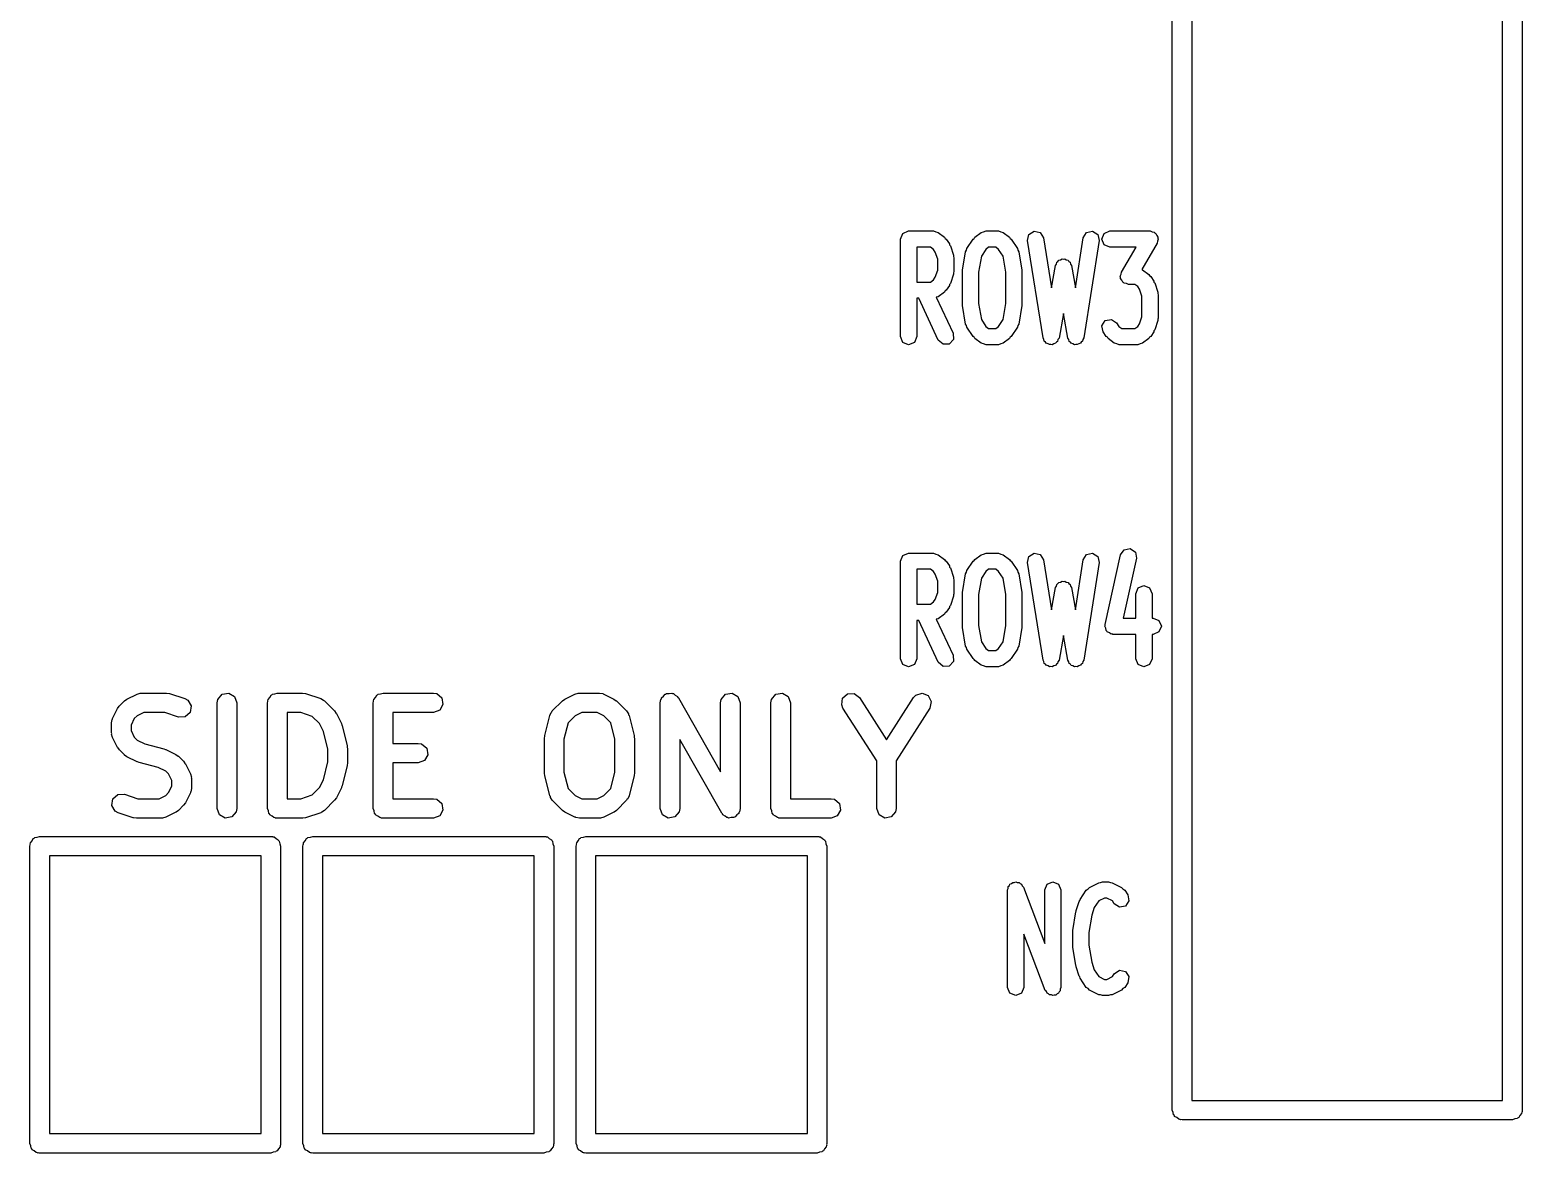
# Model space of a CAD drawing. Extents: x 66 to 223, y -169 to -36.
# Drawn here: x 97.2 to 108.67, y -76.52 to -67.89 of the extents above; entities that cross this region are included whole.
import ezdxf

# ---------------------------------------------------------------- set-up
doc = ezdxf.new("R2010")
doc.units = 0
doc.layers.add('BLACK', color=7, linetype='CONTINUOUS')

msp = doc.modelspace()

# ---------------------------------------------------------------- linework, layer by layer
at = {"layer": 'BLACK', "linetype": 'CONTINUOUS'}
for p, q in [((105.981, -76.1917), (105.981, -45.7117)), ((108.671, -45.7117), (108.671, -76.1917)), ((106.131, -45.7867), (106.131, -76.1167)), ((108.521, -76.1167), (108.521, -45.7867)), ((103.891, -69.4945), (103.909, -69.4503)), ((103.891, -70.2445), (103.891, -69.4945)), ((103.909, -69.4503), (103.953, -69.432)), ((103.953, -69.432), (104.144, -69.432)), ((104.144, -69.432), (104.162, -69.4396)), ((104.162, -69.4396), (104.181, -69.4445)), ((104.181, -69.4445), (104.229, -69.4802)), ((104.229, -69.4802), (104.234, -69.4895)), ((104.234, -69.4895), (104.243, -69.4955)), ((104.243, -69.4955), (104.267, -69.5312)), ((104.267, -69.5312), (104.269, -69.5397)), ((104.401, -69.567), (104.449, -69.4955)), ((104.449, -69.4955), (104.458, -69.4895)), ((104.458, -69.4895), (104.463, -69.4802)), ((104.463, -69.4802), (104.511, -69.4445)), ((104.511, -69.4445), (104.53, -69.4396)), ((104.53, -69.4396), (104.549, -69.432)), ((104.549, -69.432), (104.644, -69.432)), ((104.644, -69.432), (104.662, -69.4396)), ((104.662, -69.4396), (104.681, -69.4445)), ((104.681, -69.4445), (104.729, -69.4802)), ((104.729, -69.4802), (104.734, -69.4895)), ((104.734, -69.4895), (104.743, -69.4955)), ((104.743, -69.4955), (104.791, -69.567)), ((104.868, -69.5043), (104.879, -69.4578)), ((104.987, -70.2543), (104.868, -69.5043)), ((104.879, -69.4578), (104.92, -69.4328)), ((104.92, -69.4328), (104.966, -69.4439)), ((104.966, -69.4439), (104.991, -69.4847)), ((104.991, -69.4847), (105.052, -69.8678)), ((105.236, -69.8678), (105.296, -69.4847)), ((105.296, -69.4847), (105.321, -69.4439)), ((105.42, -69.5043), (105.301, -70.2543)), ((105.321, -69.4439), (105.368, -69.4328)), ((105.368, -69.4328), (105.409, -69.4578)), ((105.409, -69.4578), (105.42, -69.5043)), ((105.438, -69.4945), (105.457, -69.4503)), ((105.457, -69.5387), (105.438, -69.4945)), ((105.457, -69.4503), (105.501, -69.432)), ((105.501, -69.432), (105.81, -69.432)), ((105.864, -69.526), (105.746, -69.7285)), ((105.81, -69.432), (105.826, -69.4383)), ((105.826, -69.4383), (105.842, -69.4405)), ((105.842, -69.4405), (105.847, -69.4471)), ((105.847, -69.4471), (105.855, -69.4503)), ((105.855, -69.4503), (105.861, -69.4655)), ((105.861, -69.4655), (105.871, -69.4786)), ((105.867, -69.5097), (105.864, -69.526)), ((105.873, -69.4945), (105.867, -69.5097)), ((105.871, -69.4786), (105.87, -69.4868)), ((105.87, -69.4868), (105.873, -69.4945)), ((104.016, -69.557), (104.016, -69.8248)), ((104.123, -69.557), (104.016, -69.557)), ((104.145, -69.5738), (104.123, -69.557)), ((104.159, -69.5936), (104.145, -69.5738)), ((104.177, -69.6475), (104.159, -69.5936)), ((104.177, -69.7343), (104.177, -69.6475)), ((104.269, -69.5397), (104.275, -69.5461)), ((104.275, -69.5461), (104.298, -69.6176)), ((104.298, -69.6176), (104.298, -69.6278)), ((104.298, -69.6278), (104.302, -69.6373)), ((104.302, -69.6373), (104.302, -69.7445)), ((104.368, -69.7342), (104.392, -69.5914)), ((104.392, -69.5914), (104.399, -69.58)), ((104.399, -69.58), (104.401, -69.567)), ((104.513, -69.6251), (104.492, -69.7497)), ((104.547, -69.5738), (104.513, -69.6251)), ((104.569, -69.557), (104.547, -69.5738)), ((104.623, -69.557), (104.569, -69.557)), ((104.645, -69.5738), (104.623, -69.557)), ((104.68, -69.6251), (104.645, -69.5738)), ((104.7, -69.7497), (104.68, -69.6251)), ((104.791, -69.567), (104.794, -69.58)), ((104.794, -69.58), (104.801, -69.5914)), ((104.801, -69.5914), (104.825, -69.7342)), ((105.121, -69.6546), (105.133, -69.6472)), ((105.133, -69.6472), (105.144, -69.6496)), ((105.144, -69.6496), (105.155, -69.6472)), ((105.155, -69.6472), (105.166, -69.6546)), ((105.501, -69.557), (105.457, -69.5387)), ((105.702, -69.557), (105.501, -69.557)), ((105.59, -69.7487), (105.702, -69.557)), ((104.159, -69.7882), (104.177, -69.7343)), ((104.302, -69.7445), (104.298, -69.754)), ((104.298, -69.754), (104.298, -69.7643)), ((104.367, -69.7445), (104.369, -69.7395)), ((104.367, -69.9945), (104.367, -69.7445)), ((104.369, -69.7395), (104.368, -69.7342)), ((104.492, -69.7497), (104.492, -69.9893)), ((104.7, -69.9893), (104.7, -69.7497)), ((104.825, -69.7342), (104.823, -69.7395)), ((104.823, -69.7395), (104.825, -69.7445)), ((104.825, -69.7445), (104.825, -69.9945)), ((105.052, -69.8678), (105.082, -69.6978)), ((105.082, -69.6978), (105.09, -69.6863)), ((105.09, -69.6863), (105.093, -69.673)), ((105.093, -69.673), (105.102, -69.667)), ((105.102, -69.667), (105.108, -69.6575)), ((105.108, -69.6575), (105.121, -69.6546)), ((105.166, -69.6546), (105.18, -69.6575)), ((105.18, -69.6575), (105.186, -69.667)), ((105.186, -69.667), (105.195, -69.673)), ((105.195, -69.673), (105.198, -69.6863)), ((105.198, -69.6863), (105.205, -69.6978)), ((105.205, -69.6978), (105.236, -69.8678)), ((105.588, -69.765), (105.59, -69.7487)), ((105.746, -69.7285), (105.753, -69.7302)), ((105.753, -69.7302), (105.8, -69.7659)), ((104.016, -69.8248), (104.123, -69.8248)), ((104.123, -69.8248), (104.145, -69.8081)), ((104.145, -69.8081), (104.159, -69.7882)), ((104.267, -69.8506), (104.243, -69.8863)), ((104.269, -69.8422), (104.267, -69.8506)), ((104.275, -69.8357), (104.269, -69.8422)), ((104.298, -69.7643), (104.275, -69.8357)), ((105.581, -69.7802), (105.588, -69.765)), ((105.584, -69.7879), (105.581, -69.7802)), ((105.583, -69.7961), (105.584, -69.7879)), ((105.593, -69.8092), (105.583, -69.7961)), ((105.6, -69.8244), (105.593, -69.8092)), ((105.607, -69.8276), (105.6, -69.8244)), ((105.612, -69.8342), (105.607, -69.8276)), ((105.629, -69.8364), (105.612, -69.8342)), ((105.644, -69.8427), (105.629, -69.8364)), ((105.694, -69.8427), (105.644, -69.8427)), ((105.717, -69.8595), (105.694, -69.8427)), ((105.73, -69.8793), (105.717, -69.8595)), ((105.8, -69.7659), (105.806, -69.7752)), ((105.806, -69.7752), (105.815, -69.7812)), ((105.815, -69.7812), (105.839, -69.817)), ((105.839, -69.817), (105.84, -69.8254)), ((105.84, -69.8254), (105.846, -69.8319)), ((105.846, -69.8319), (105.87, -69.9033)), ((104.033, -69.9498), (104.016, -69.9498)), ((104.016, -69.9498), (104.016, -70.2445)), ((104.182, -70.2709), (104.033, -69.9498)), ((104.181, -69.9373), (104.166, -69.9411)), ((104.166, -69.9411), (104.296, -70.2181)), ((104.229, -69.9016), (104.181, -69.9373)), ((104.234, -69.8923), (104.229, -69.9016)), ((104.243, -69.8863), (104.234, -69.8923)), ((104.492, -69.9893), (104.513, -70.1138)), ((104.68, -70.1138), (104.7, -69.9893)), ((105.748, -69.9332), (105.73, -69.8793)), ((105.748, -70.0915), (105.748, -69.9332)), ((105.87, -69.9033), (105.869, -69.9136)), ((105.869, -69.9136), (105.873, -69.9231)), ((105.873, -69.9231), (105.873, -70.1016)), ((104.369, -69.9995), (104.367, -69.9945)), ((104.368, -70.0048), (104.369, -69.9995)), ((104.392, -70.1476), (104.368, -70.0048)), ((104.825, -70.0048), (104.801, -70.1476)), ((104.825, -69.9945), (104.823, -69.9995)), ((104.823, -69.9995), (104.825, -70.0048)), ((105.144, -70.0658), (105.11, -70.2554)), ((105.178, -70.2554), (105.144, -70.0658)), ((105.73, -70.1454), (105.748, -70.0915)), ((105.873, -70.1016), (105.869, -70.1111)), ((104.296, -70.2181), (104.298, -70.2658)), ((104.399, -70.1589), (104.392, -70.1476)), ((104.401, -70.172), (104.399, -70.1589)), ((104.449, -70.2434), (104.401, -70.172)), ((104.513, -70.1138), (104.547, -70.1652)), ((104.547, -70.1652), (104.569, -70.182)), ((104.569, -70.182), (104.623, -70.182)), ((104.623, -70.182), (104.645, -70.1652)), ((104.645, -70.1652), (104.68, -70.1138)), ((104.791, -70.172), (104.743, -70.2434)), ((104.794, -70.1589), (104.791, -70.172)), ((104.801, -70.1476), (104.794, -70.1589)), ((105.44, -70.1608), (105.466, -70.1211)), ((105.449, -70.2077), (105.44, -70.1608)), ((105.473, -70.2434), (105.449, -70.2077)), ((105.466, -70.1211), (105.513, -70.1118)), ((105.513, -70.1118), (105.553, -70.1384)), ((105.553, -70.1384), (105.571, -70.1652)), ((105.571, -70.1652), (105.593, -70.182)), ((105.593, -70.182), (105.694, -70.182)), ((105.694, -70.182), (105.717, -70.1652)), ((105.717, -70.1652), (105.73, -70.1454)), ((105.839, -70.2077), (105.815, -70.2434)), ((105.84, -70.1993), (105.839, -70.2077)), ((105.846, -70.1928), (105.84, -70.1993)), ((105.87, -70.1214), (105.846, -70.1928)), ((105.869, -70.1111), (105.87, -70.1214)), ((103.909, -70.2887), (103.891, -70.2445)), ((103.953, -70.307), (103.909, -70.2887)), ((103.998, -70.2887), (103.953, -70.307)), ((104.016, -70.2445), (103.998, -70.2887)), ((104.218, -70.3032), (104.182, -70.2709)), ((104.265, -70.3011), (104.218, -70.3032)), ((104.298, -70.2658), (104.265, -70.3011)), ((104.458, -70.2495), (104.449, -70.2434)), ((104.463, -70.2588), (104.458, -70.2495)), ((104.511, -70.2945), (104.463, -70.2588)), ((104.53, -70.2994), (104.511, -70.2945)), ((104.549, -70.307), (104.53, -70.2994)), ((104.644, -70.307), (104.549, -70.307)), ((104.662, -70.2994), (104.644, -70.307)), ((104.681, -70.2945), (104.662, -70.2994)), ((104.729, -70.2588), (104.681, -70.2945)), ((104.734, -70.2495), (104.729, -70.2588)), ((104.743, -70.2434), (104.734, -70.2495)), ((104.994, -70.2664), (104.987, -70.2543)), ((104.997, -70.2803), (104.994, -70.2664)), ((105.006, -70.286), (104.997, -70.2803)), ((105.012, -70.2951), (105.006, -70.286)), ((105.026, -70.2984), (105.012, -70.2951)), ((105.038, -70.306), (105.026, -70.2984)), ((105.048, -70.3037), (105.038, -70.306)), ((105.058, -70.3062), (105.048, -70.3037)), ((105.07, -70.2988), (105.058, -70.3062)), ((105.084, -70.2957), (105.07, -70.2988)), ((105.09, -70.2868), (105.084, -70.2957)), ((105.099, -70.2812), (105.09, -70.2868)), ((105.102, -70.2674), (105.099, -70.2812)), ((105.11, -70.2554), (105.102, -70.2674)), ((105.185, -70.2674), (105.178, -70.2554)), ((105.188, -70.2812), (105.185, -70.2674)), ((105.198, -70.2868), (105.188, -70.2812)), ((105.203, -70.2957), (105.198, -70.2868)), ((105.217, -70.2988), (105.203, -70.2957)), ((105.229, -70.3062), (105.217, -70.2988)), ((105.24, -70.3037), (105.229, -70.3062)), ((105.25, -70.306), (105.24, -70.3037)), ((105.262, -70.2984), (105.25, -70.306)), ((105.276, -70.2951), (105.262, -70.2984)), ((105.281, -70.286), (105.276, -70.2951)), ((105.29, -70.2803), (105.281, -70.286)), ((105.293, -70.2664), (105.29, -70.2803)), ((105.301, -70.2543), (105.293, -70.2664)), ((105.482, -70.2495), (105.473, -70.2434)), ((105.487, -70.2588), (105.482, -70.2495)), ((105.535, -70.2945), (105.487, -70.2588)), ((105.554, -70.2994), (105.535, -70.2945)), ((105.572, -70.307), (105.554, -70.2994)), ((105.715, -70.307), (105.572, -70.307)), ((105.734, -70.2994), (105.715, -70.307)), ((105.753, -70.2945), (105.734, -70.2994)), ((105.8, -70.2588), (105.753, -70.2945)), ((105.806, -70.2495), (105.8, -70.2588)), ((105.815, -70.2434), (105.806, -70.2495)), ((103.891, -71.971), (103.909, -71.9268)), ((103.909, -71.9268), (103.953, -71.9085)), ((103.953, -71.9085), (104.144, -71.9085)), ((104.144, -71.9085), (104.162, -71.9161)), ((104.162, -71.9161), (104.181, -71.921)), ((104.181, -71.921), (104.229, -71.9567)), ((104.463, -71.9567), (104.511, -71.921)), ((104.511, -71.921), (104.53, -71.9161)), ((104.53, -71.9161), (104.549, -71.9085)), ((104.549, -71.9085), (104.644, -71.9085)), ((104.644, -71.9085), (104.662, -71.9161)), ((104.662, -71.9161), (104.681, -71.921)), ((104.681, -71.921), (104.729, -71.9567)), ((104.868, -71.9808), (104.879, -71.9343)), ((104.879, -71.9343), (104.92, -71.9093)), ((104.92, -71.9093), (104.966, -71.9204)), ((104.966, -71.9204), (104.991, -71.9612)), ((105.296, -71.9612), (105.321, -71.9204)), ((105.321, -71.9204), (105.368, -71.9093)), ((105.368, -71.9093), (105.409, -71.9343)), ((105.409, -71.9343), (105.42, -71.9808)), ((105.464, -72.4574), (105.583, -71.9217)), ((105.583, -71.9217), (105.61, -71.8825)), ((105.61, -71.8825), (105.657, -71.8743)), ((105.657, -71.8743), (105.697, -71.9017)), ((105.697, -71.9017), (105.705, -71.9488)), ((103.891, -72.721), (103.891, -71.971)), ((104.016, -72.0335), (104.016, -72.3013)), ((104.123, -72.0335), (104.016, -72.0335)), ((104.145, -72.0503), (104.123, -72.0335)), ((104.159, -72.0701), (104.145, -72.0503)), ((104.229, -71.9567), (104.234, -71.966)), ((104.234, -71.966), (104.243, -71.972)), ((104.243, -71.972), (104.267, -72.0077)), ((104.267, -72.0077), (104.269, -72.0162)), ((104.269, -72.0162), (104.275, -72.0226)), ((104.275, -72.0226), (104.298, -72.0941)), ((104.392, -72.0679), (104.399, -72.0565)), ((104.399, -72.0565), (104.401, -72.0435)), ((104.401, -72.0435), (104.449, -71.972)), ((104.449, -71.972), (104.458, -71.966)), ((104.458, -71.966), (104.463, -71.9567)), ((104.547, -72.0503), (104.513, -72.1016)), ((104.569, -72.0335), (104.547, -72.0503)), ((104.623, -72.0335), (104.569, -72.0335)), ((104.645, -72.0503), (104.623, -72.0335)), ((104.68, -72.1016), (104.645, -72.0503)), ((104.729, -71.9567), (104.734, -71.966)), ((104.734, -71.966), (104.743, -71.972)), ((104.743, -71.972), (104.791, -72.0435)), ((104.791, -72.0435), (104.794, -72.0565)), ((104.794, -72.0565), (104.801, -72.0679)), ((104.987, -72.7308), (104.868, -71.9808)), ((104.991, -71.9612), (105.052, -72.3443)), ((105.236, -72.3443), (105.296, -71.9612)), ((105.42, -71.9808), (105.301, -72.7308)), ((105.705, -71.9488), (105.603, -72.4085)), ((104.177, -72.124), (104.159, -72.0701)), ((104.177, -72.2108), (104.177, -72.124)), ((104.298, -72.0941), (104.298, -72.1043)), ((104.298, -72.1043), (104.302, -72.1138)), ((104.302, -72.1138), (104.302, -72.221)), ((104.368, -72.2107), (104.392, -72.0679)), ((104.513, -72.1016), (104.492, -72.2262)), ((104.7, -72.2262), (104.68, -72.1016)), ((104.801, -72.0679), (104.825, -72.2107)), ((105.082, -72.1743), (105.09, -72.1628)), ((105.09, -72.1628), (105.093, -72.1495)), ((105.093, -72.1495), (105.102, -72.1435)), ((105.102, -72.1435), (105.108, -72.134)), ((105.108, -72.134), (105.121, -72.1311)), ((105.121, -72.1311), (105.133, -72.1237)), ((105.133, -72.1237), (105.144, -72.1261)), ((105.144, -72.1261), (105.155, -72.1237)), ((105.155, -72.1237), (105.166, -72.1311)), ((105.166, -72.1311), (105.18, -72.134)), ((105.18, -72.134), (105.186, -72.1435)), ((105.186, -72.1435), (105.195, -72.1495)), ((105.195, -72.1495), (105.198, -72.1628)), ((105.198, -72.1628), (105.205, -72.1743)), ((105.719, -72.1768), (105.763, -72.1585)), ((105.763, -72.1585), (105.807, -72.1768)), ((104.123, -72.3013), (104.145, -72.2846)), ((104.145, -72.2846), (104.159, -72.2647)), ((104.159, -72.2647), (104.177, -72.2108)), ((104.298, -72.2408), (104.275, -72.3122)), ((104.302, -72.221), (104.298, -72.2305)), ((104.298, -72.2305), (104.298, -72.2408)), ((104.367, -72.221), (104.369, -72.216)), ((104.367, -72.471), (104.367, -72.221)), ((104.369, -72.216), (104.368, -72.2107)), ((104.492, -72.2262), (104.492, -72.4658)), ((104.7, -72.4658), (104.7, -72.2262)), ((104.825, -72.2107), (104.823, -72.216)), ((104.823, -72.216), (104.825, -72.221)), ((104.825, -72.221), (104.825, -72.471)), ((105.052, -72.3443), (105.082, -72.1743)), ((105.205, -72.1743), (105.236, -72.3443)), ((105.7, -72.221), (105.719, -72.1768)), ((105.7, -72.4085), (105.7, -72.221)), ((105.807, -72.1768), (105.825, -72.221)), ((105.825, -72.221), (105.825, -72.4085)), ((104.016, -72.3013), (104.123, -72.3013)), ((104.229, -72.3781), (104.181, -72.4138)), ((104.234, -72.3688), (104.229, -72.3781)), ((104.243, -72.3628), (104.234, -72.3688)), ((104.267, -72.3271), (104.243, -72.3628)), ((104.269, -72.3187), (104.267, -72.3271)), ((104.275, -72.3122), (104.269, -72.3187)), ((104.033, -72.4263), (104.016, -72.4263)), ((104.016, -72.4263), (104.016, -72.721)), ((104.182, -72.7474), (104.033, -72.4263)), ((104.181, -72.4138), (104.166, -72.4176)), ((104.166, -72.4176), (104.296, -72.6946)), ((104.369, -72.476), (104.367, -72.471)), ((104.368, -72.4813), (104.369, -72.476)), ((104.392, -72.6241), (104.368, -72.4813)), ((104.492, -72.4658), (104.513, -72.5903)), ((104.68, -72.5903), (104.7, -72.4658)), ((104.825, -72.4813), (104.801, -72.6241)), ((104.825, -72.471), (104.823, -72.476)), ((104.823, -72.476), (104.825, -72.4813)), ((105.462, -72.471), (105.465, -72.4644)), ((105.469, -72.4872), (105.462, -72.471)), ((105.465, -72.4644), (105.464, -72.4574)), ((105.472, -72.5045), (105.469, -72.4872)), ((105.478, -72.5086), (105.472, -72.5045)), ((105.481, -72.5152), (105.478, -72.5086)), ((105.497, -72.5219), (105.481, -72.5152)), ((105.603, -72.4085), (105.7, -72.4085)), ((105.825, -72.4085), (105.834, -72.4085)), ((105.834, -72.4085), (105.878, -72.4268)), ((105.878, -72.5152), (105.834, -72.5335)), ((105.878, -72.4268), (105.897, -72.471)), ((105.897, -72.471), (105.878, -72.5152)), ((104.399, -72.6354), (104.392, -72.6241)), ((104.513, -72.5903), (104.547, -72.6417)), ((104.645, -72.6417), (104.68, -72.5903)), ((104.801, -72.6241), (104.794, -72.6354)), ((105.144, -72.5423), (105.11, -72.7319)), ((105.178, -72.7319), (105.144, -72.5423)), ((105.511, -72.532), (105.497, -72.5219)), ((105.518, -72.5308), (105.511, -72.532)), ((105.525, -72.5335), (105.518, -72.5308)), ((105.7, -72.5335), (105.525, -72.5335)), ((105.7, -72.721), (105.7, -72.5335)), ((105.834, -72.5335), (105.825, -72.5335)), ((105.825, -72.5335), (105.825, -72.721)), ((103.909, -72.7652), (103.891, -72.721)), ((104.016, -72.721), (103.998, -72.7652)), ((104.298, -72.7423), (104.265, -72.7776)), ((104.296, -72.6946), (104.298, -72.7423)), ((104.401, -72.6485), (104.399, -72.6354)), ((104.449, -72.7199), (104.401, -72.6485)), ((104.458, -72.726), (104.449, -72.7199)), ((104.463, -72.7353), (104.458, -72.726)), ((104.511, -72.771), (104.463, -72.7353)), ((104.547, -72.6417), (104.569, -72.6585)), ((104.569, -72.6585), (104.623, -72.6585)), ((104.623, -72.6585), (104.645, -72.6417)), ((104.729, -72.7353), (104.681, -72.771)), ((104.734, -72.726), (104.729, -72.7353)), ((104.743, -72.7199), (104.734, -72.726)), ((104.791, -72.6485), (104.743, -72.7199)), ((104.794, -72.6354), (104.791, -72.6485)), ((104.994, -72.7429), (104.987, -72.7308)), ((104.997, -72.7568), (104.994, -72.7429)), ((105.102, -72.7439), (105.099, -72.7577)), ((105.11, -72.7319), (105.102, -72.7439)), ((105.185, -72.7439), (105.178, -72.7319)), ((105.188, -72.7577), (105.185, -72.7439)), ((105.293, -72.7429), (105.29, -72.7568)), ((105.301, -72.7308), (105.293, -72.7429)), ((105.719, -72.7652), (105.7, -72.721)), ((105.825, -72.721), (105.807, -72.7652)), ((103.953, -72.7835), (103.909, -72.7652)), ((103.998, -72.7652), (103.953, -72.7835)), ((104.218, -72.7797), (104.182, -72.7474)), ((104.265, -72.7776), (104.218, -72.7797)), ((104.53, -72.7759), (104.511, -72.771)), ((104.549, -72.7835), (104.53, -72.7759)), ((104.644, -72.7835), (104.549, -72.7835)), ((104.662, -72.7759), (104.644, -72.7835)), ((104.681, -72.771), (104.662, -72.7759)), ((105.006, -72.7625), (104.997, -72.7568)), ((105.012, -72.7716), (105.006, -72.7625)), ((105.026, -72.7749), (105.012, -72.7716)), ((105.038, -72.7825), (105.026, -72.7749)), ((105.048, -72.7802), (105.038, -72.7825)), ((105.058, -72.7827), (105.048, -72.7802)), ((105.07, -72.7753), (105.058, -72.7827)), ((105.084, -72.7722), (105.07, -72.7753)), ((105.09, -72.7633), (105.084, -72.7722)), ((105.099, -72.7577), (105.09, -72.7633)), ((105.198, -72.7633), (105.188, -72.7577)), ((105.203, -72.7722), (105.198, -72.7633)), ((105.217, -72.7753), (105.203, -72.7722)), ((105.229, -72.7827), (105.217, -72.7753)), ((105.24, -72.7802), (105.229, -72.7827)), ((105.25, -72.7825), (105.24, -72.7802)), ((105.262, -72.7749), (105.25, -72.7825)), ((105.276, -72.7716), (105.262, -72.7749)), ((105.281, -72.7625), (105.276, -72.7716)), ((105.29, -72.7568), (105.281, -72.7625)), ((105.763, -72.7835), (105.719, -72.7652)), ((105.807, -72.7652), (105.763, -72.7835)), ((97.8715, -73.1035), (97.8848, -73.0854)), ((97.8848, -73.0854), (97.8855, -73.084)), ((97.8855, -73.084), (97.9242, -73.0453)), ((97.9242, -73.0453), (97.9426, -73.0324)), ((97.9426, -73.0324), (97.9437, -73.0312)), ((97.9437, -73.0312), (98.0211, -72.9925)), ((98.0211, -72.9925), (98.0461, -72.9851)), ((98.0461, -72.9851), (98.0505, -72.9861)), ((98.0505, -72.9861), (98.0547, -72.9846)), ((98.0547, -72.9846), (98.2482, -72.9846)), ((98.2482, -72.9846), (98.2703, -72.9885)), ((98.2703, -72.9885), (98.2719, -72.9884)), ((98.2719, -72.9884), (98.388, -73.0271)), ((98.388, -73.0271), (98.4109, -73.0395)), ((98.4109, -73.0395), (98.4378, -73.0833)), ((98.4378, -73.0833), (98.4303, -73.134)), ((98.6377, -73.0596), (98.6422, -73.0339)), ((98.6377, -73.8724), (98.6377, -73.0596)), ((98.6422, -73.0339), (98.6752, -72.9946)), ((98.6752, -72.9946), (98.7257, -72.9857)), ((98.7257, -72.9857), (98.7701, -73.0114)), ((98.7701, -73.0114), (98.7877, -73.0596)), ((98.7877, -73.0596), (98.7877, -73.8724)), ((99.0247, -73.0596), (99.0264, -73.0499)), ((99.0247, -73.8724), (99.0247, -73.0596)), ((99.0258, -73.0466), (99.0275, -73.0437)), ((99.0264, -73.0499), (99.0258, -73.0466)), ((99.0275, -73.0437), (99.0292, -73.0339)), ((99.0292, -73.0339), (99.0417, -73.019)), ((99.0417, -73.019), (99.0515, -73.0021)), ((99.0515, -73.0021), (99.0579, -72.9998)), ((99.0579, -72.9998), (99.0622, -72.9946)), ((99.0622, -72.9946), (99.0814, -72.9913)), ((99.0814, -72.9913), (99.0997, -72.9846)), ((99.0997, -72.9846), (99.2932, -72.9846)), ((99.2932, -72.9846), (99.3153, -72.9885)), ((99.3153, -72.9885), (99.3169, -72.9884)), ((99.3169, -72.9884), (99.4331, -73.0271)), ((99.4331, -73.0271), (99.456, -73.0395)), ((99.456, -73.0395), (99.4583, -73.0434)), ((99.4583, -73.0434), (99.4624, -73.0453)), ((99.4624, -73.0453), (99.5398, -73.1227)), ((99.8375, -73.0596), (99.8392, -73.0499)), ((99.8375, -73.8724), (99.8375, -73.0596)), ((99.8386, -73.0466), (99.8403, -73.0437)), ((99.8392, -73.0499), (99.8386, -73.0466)), ((99.8403, -73.0437), (99.842, -73.0339)), ((99.842, -73.0339), (99.8545, -73.019)), ((99.8545, -73.019), (99.8643, -73.0021)), ((99.8643, -73.0021), (99.8706, -72.9998)), ((99.8706, -72.9998), (99.875, -72.9946)), ((99.875, -72.9946), (99.8942, -72.9913)), ((99.8942, -72.9913), (99.9125, -72.9846)), ((99.9125, -72.9846), (100.3, -72.9846)), ((100.3, -72.9846), (100.325, -72.9891)), ((100.325, -72.9891), (100.365, -73.0221)), ((100.373, -73.0726), (100.348, -73.1171)), ((100.365, -73.0221), (100.373, -73.0726)), ((101.214, -73.1227), (101.292, -73.0453)), ((101.292, -73.0453), (101.31, -73.0324)), ((101.31, -73.0324), (101.311, -73.0312)), ((101.311, -73.0312), (101.388, -72.9925)), ((101.388, -72.9925), (101.413, -72.9851)), ((101.413, -72.9851), (101.418, -72.9861)), ((101.418, -72.9861), (101.422, -72.9846)), ((101.422, -72.9846), (101.577, -72.9846)), ((101.577, -72.9846), (101.602, -72.9891)), ((101.602, -72.9891), (101.606, -72.992)), ((101.606, -72.992), (101.61, -72.9925)), ((101.61, -72.9925), (101.688, -73.0312)), ((101.688, -73.0312), (101.706, -73.0446)), ((101.706, -73.0446), (101.707, -73.0453)), ((101.707, -73.0453), (101.785, -73.1227)), ((102.044, -73.0596), (102.048, -73.0339)), ((102.044, -73.8724), (102.044, -73.0596)), ((102.048, -73.0339), (102.053, -73.0286)), ((102.053, -73.0286), (102.054, -73.0218)), ((102.054, -73.0218), (102.069, -73.0095)), ((102.069, -73.0095), (102.081, -72.9946)), ((102.081, -72.9946), (102.088, -72.9934)), ((102.088, -72.9934), (102.093, -72.989)), ((102.093, -72.989), (102.113, -72.9891)), ((102.113, -72.9891), (102.132, -72.9857)), ((102.132, -72.9857), (102.138, -72.9892)), ((102.138, -72.9892), (102.145, -72.9892)), ((102.145, -72.9892), (102.159, -73.0017)), ((102.159, -73.0017), (102.176, -73.0114)), ((102.176, -73.0114), (102.179, -73.0179)), ((102.179, -73.0179), (102.184, -73.0224)), ((102.184, -73.0224), (102.508, -73.59)), ((102.508, -73.0596), (102.513, -73.0339)), ((102.508, -73.59), (102.508, -73.0596)), ((102.513, -73.0339), (102.546, -72.9946)), ((102.546, -72.9946), (102.596, -72.9857)), ((102.596, -72.9857), (102.641, -73.0114)), ((102.641, -73.0114), (102.658, -73.0596)), ((102.658, -73.0596), (102.658, -73.8724)), ((102.895, -73.0596), (102.9, -73.0339)), ((102.895, -73.8724), (102.895, -73.0596)), ((102.9, -73.0339), (102.933, -72.9946)), ((102.933, -72.9946), (102.983, -72.9857)), ((102.983, -72.9857), (103.028, -73.0114)), ((103.028, -73.0114), (103.045, -73.0596)), ((103.045, -73.0596), (103.045, -73.7974)), ((103.439, -73.0758), (103.446, -73.0249)), ((103.449, -73.0999), (103.439, -73.0758)), ((103.446, -73.0249), (103.483, -72.9903)), ((103.483, -72.9903), (103.535, -72.9881)), ((103.535, -72.9881), (103.575, -73.0193)), ((103.575, -73.0193), (103.783, -73.3457)), ((103.783, -73.3457), (103.991, -73.0193)), ((103.991, -73.0193), (104.008, -73.0001)), ((104.008, -73.0001), (104.057, -72.9847)), ((104.057, -72.9847), (104.105, -73.0043)), ((104.105, -73.0043), (104.128, -73.0498)), ((104.128, -73.0498), (104.117, -73.0999)), ((97.8249, -73.2144), (97.8294, -73.1888)), ((97.8294, -73.1888), (97.8323, -73.1853)), ((97.8323, -73.1853), (97.8328, -73.1809)), ((97.8328, -73.1809), (97.8715, -73.1035)), ((98.0002, -73.1814), (97.9749, -73.2321)), ((98.0217, -73.1599), (98.0002, -73.1814)), ((98.0724, -73.1346), (98.0217, -73.1599)), ((98.236, -73.1346), (98.0724, -73.1346)), ((98.3406, -73.1695), (98.236, -73.1346)), ((98.3919, -73.168), (98.3406, -73.1695)), ((98.4303, -73.134), (98.3919, -73.168)), ((99.1747, -73.1346), (99.1747, -73.7974)), ((99.2811, -73.1346), (99.1747, -73.1346)), ((99.3688, -73.1639), (99.2811, -73.1346)), ((99.4251, -73.2201), (99.3688, -73.1639)), ((99.5398, -73.1227), (99.5526, -73.141)), ((99.5526, -73.141), (99.5538, -73.1422)), ((99.5538, -73.1422), (99.5925, -73.2196)), ((100.3, -73.1346), (99.9875, -73.1346)), ((99.9875, -73.1346), (99.9875, -73.3716)), ((100.348, -73.1171), (100.3, -73.1346)), ((101.156, -73.3123), (101.194, -73.1575)), ((101.194, -73.1575), (101.205, -73.1337)), ((101.205, -73.1337), (101.211, -73.1294)), ((101.211, -73.1294), (101.214, -73.1227)), ((101.389, -73.1599), (101.335, -73.2141)), ((101.44, -73.1346), (101.389, -73.1599)), ((101.559, -73.1346), (101.44, -73.1346)), ((101.61, -73.1599), (101.559, -73.1346)), ((101.664, -73.2141), (101.61, -73.1599)), ((101.785, -73.1227), (101.8, -73.144)), ((101.8, -73.144), (101.8, -73.1514)), ((101.8, -73.1514), (101.804, -73.1575)), ((101.804, -73.1575), (101.843, -73.3123)), ((103.708, -73.5072), (103.449, -73.0999)), ((104.117, -73.0999), (103.858, -73.5072)), ((97.8249, -73.2918), (97.8249, -73.2144)), ((97.8264, -73.296), (97.8249, -73.2918)), ((97.8254, -73.3004), (97.8264, -73.296)), ((97.8328, -73.3254), (97.8254, -73.3004)), ((97.9749, -73.2321), (97.9749, -73.2741)), ((97.9749, -73.2741), (98.0002, -73.3248)), ((99.4547, -73.2793), (99.4251, -73.2201)), ((99.4892, -73.4172), (99.4547, -73.2793)), ((99.5925, -73.2196), (99.5962, -73.232)), ((99.5962, -73.232), (99.5982, -73.2349)), ((99.5982, -73.2349), (99.6369, -73.3898)), ((101.153, -73.3305), (101.156, -73.3158)), ((101.156, -73.3158), (101.156, -73.3123)), ((101.335, -73.2141), (101.303, -73.3398)), ((101.695, -73.3398), (101.664, -73.2141)), ((101.843, -73.3123), (101.844, -73.3273)), ((97.8715, -73.4028), (97.8328, -73.3254)), ((97.8727, -73.4039), (97.8715, -73.4028)), ((97.8855, -73.4223), (97.8727, -73.4039)), ((97.9242, -73.461), (97.8855, -73.4223)), ((98.0002, -73.3248), (98.0217, -73.3463)), ((98.0217, -73.3463), (98.0809, -73.3759)), ((98.0809, -73.3759), (98.2277, -73.4126)), ((98.2277, -73.4126), (98.2395, -73.4179)), ((98.2395, -73.4179), (98.243, -73.4183)), ((98.243, -73.4183), (98.3204, -73.457)), ((99.4892, -73.5148), (99.4892, -73.4172)), ((99.6369, -73.3898), (99.638, -73.4047)), ((99.638, -73.4047), (99.6392, -73.4079)), ((99.6392, -73.4079), (99.6392, -73.5241)), ((99.9875, -73.3716), (100.183, -73.3716)), ((100.183, -73.3716), (100.209, -73.3762)), ((100.209, -73.3762), (100.248, -73.4091)), ((100.248, -73.4091), (100.257, -73.4597)), ((101.153, -73.6015), (101.153, -73.3305)), ((101.303, -73.3398), (101.303, -73.5922)), ((101.695, -73.5922), (101.695, -73.3398)), ((101.844, -73.3273), (101.845, -73.3305)), ((101.845, -73.3305), (101.845, -73.6015)), ((102.518, -73.9096), (102.194, -73.342)), ((102.194, -73.342), (102.194, -73.8724)), ((97.9257, -73.4617), (97.9242, -73.461)), ((97.9437, -73.475), (97.9257, -73.4617)), ((98.0211, -73.5137), (97.9437, -73.475)), ((98.0247, -73.5141), (98.0211, -73.5137)), ((98.0365, -73.5194), (98.0247, -73.5141)), ((98.1833, -73.5561), (98.0365, -73.5194)), ((98.3204, -73.457), (98.3385, -73.4703)), ((98.3385, -73.4703), (98.3399, -73.471)), ((98.3399, -73.471), (98.3786, -73.5097)), ((98.3786, -73.5097), (98.3915, -73.5281)), ((98.3915, -73.5281), (98.3927, -73.5292)), ((98.3927, -73.5292), (98.4314, -73.6066)), ((99.4547, -73.6527), (99.4892, -73.5148)), ((99.6369, -73.5422), (99.5982, -73.6971)), ((99.6392, -73.5241), (99.6366, -73.5388)), ((99.6366, -73.5388), (99.6369, -73.5422)), ((100.183, -73.5216), (99.9875, -73.5216)), ((99.9875, -73.5216), (99.9875, -73.7974)), ((100.232, -73.5041), (100.183, -73.5216)), ((100.257, -73.4597), (100.232, -73.5041)), ((103.708, -73.8724), (103.708, -73.5072)), ((103.858, -73.5072), (103.858, -73.8724)), ((98.2425, -73.5857), (98.1833, -73.5561)), ((98.264, -73.6072), (98.2425, -73.5857)), ((98.2893, -73.6579), (98.264, -73.6072)), ((98.2893, -73.6999), (98.2893, -73.6579)), ((98.4314, -73.6066), (98.4388, -73.6316)), ((98.4388, -73.6316), (98.4378, -73.636)), ((98.4378, -73.636), (98.4393, -73.6402)), ((98.4393, -73.6402), (98.4393, -73.7176)), ((99.4251, -73.7119), (99.4547, -73.6527)), ((101.155, -73.6047), (101.153, -73.6015)), ((101.156, -73.6196), (101.155, -73.6047)), ((101.194, -73.7745), (101.156, -73.6196)), ((101.303, -73.5922), (101.335, -73.7179)), ((101.664, -73.7179), (101.695, -73.5922)), ((101.843, -73.6196), (101.804, -73.7745)), ((101.845, -73.6015), (101.843, -73.6162)), ((101.843, -73.6162), (101.843, -73.6196)), ((97.8339, -73.798), (97.8723, -73.7639)), ((97.8723, -73.7639), (97.9236, -73.7625)), ((97.9236, -73.7625), (98.0281, -73.7974)), ((98.1918, -73.7974), (98.2425, -73.7721)), ((98.2425, -73.7721), (98.264, -73.7506)), ((98.264, -73.7506), (98.2893, -73.6999)), ((98.4314, -73.7511), (98.3927, -73.8285)), ((98.4319, -73.7467), (98.4314, -73.7511)), ((98.4348, -73.7432), (98.4319, -73.7467)), ((98.4393, -73.7176), (98.4348, -73.7432)), ((99.2811, -73.7974), (99.3688, -73.7681)), ((99.3688, -73.7681), (99.4251, -73.7119)), ((99.5925, -73.7124), (99.5538, -73.7898)), ((99.5929, -73.7089), (99.5925, -73.7124)), ((99.5982, -73.6971), (99.5929, -73.7089)), ((101.199, -73.7806), (101.194, -73.7745)), ((101.335, -73.7179), (101.389, -73.7721)), ((101.389, -73.7721), (101.44, -73.7974)), ((101.559, -73.7974), (101.61, -73.7721)), ((101.61, -73.7721), (101.664, -73.7179)), ((101.804, -73.7745), (101.794, -73.7983)), ((97.8264, -73.8487), (97.8339, -73.798)), ((97.8532, -73.8924), (97.8264, -73.8487)), ((97.8761, -73.9048), (97.8532, -73.8924)), ((98.0281, -73.7974), (98.1918, -73.7974)), ((98.3399, -73.8867), (98.3216, -73.8996)), ((98.3786, -73.848), (98.3399, -73.8867)), ((98.3793, -73.8466), (98.3786, -73.848)), ((98.3927, -73.8285), (98.3793, -73.8466)), ((98.6552, -73.9206), (98.6377, -73.8724)), ((98.7877, -73.8724), (98.7831, -73.8981)), ((99.0314, -73.8907), (99.0247, -73.8724)), ((99.0347, -73.9099), (99.0314, -73.8907)), ((99.1747, -73.7974), (99.2811, -73.7974)), ((99.4624, -73.8867), (99.441, -73.9017)), ((99.5398, -73.8093), (99.4624, -73.8867)), ((99.5405, -73.8078), (99.5398, -73.8093)), ((99.5538, -73.7898), (99.5405, -73.8078)), ((99.8442, -73.8907), (99.8375, -73.8724)), ((99.8475, -73.9099), (99.8442, -73.8907)), ((99.9875, -73.7974), (100.3, -73.7974)), ((100.3, -73.7974), (100.325, -73.8019)), ((100.325, -73.8019), (100.365, -73.8349)), ((100.373, -73.8854), (100.348, -73.9299)), ((100.365, -73.8349), (100.373, -73.8854)), ((101.199, -73.788), (101.199, -73.7806)), ((101.214, -73.8093), (101.199, -73.788)), ((101.292, -73.8867), (101.214, -73.8093)), ((101.293, -73.8874), (101.292, -73.8867)), ((101.311, -73.9008), (101.293, -73.8874)), ((101.44, -73.7974), (101.559, -73.7974)), ((101.707, -73.8867), (101.689, -73.8996)), ((101.785, -73.8093), (101.707, -73.8867)), ((101.788, -73.8026), (101.785, -73.8093)), ((101.794, -73.7983), (101.788, -73.8026)), ((102.061, -73.9206), (102.044, -73.8724)), ((102.194, -73.8724), (102.189, -73.8981)), ((102.658, -73.8724), (102.654, -73.8981)), ((102.902, -73.8907), (102.895, -73.8724)), ((102.905, -73.9099), (102.902, -73.8907)), ((103.045, -73.7974), (103.357, -73.7974)), ((103.357, -73.7974), (103.383, -73.8019)), ((103.383, -73.8019), (103.422, -73.8349)), ((103.431, -73.8854), (103.405, -73.9299)), ((103.422, -73.8349), (103.431, -73.8854)), ((103.726, -73.9206), (103.708, -73.8724)), ((103.858, -73.8724), (103.853, -73.8981)), ((97.9922, -73.9436), (97.8761, -73.9048)), ((97.9939, -73.9435), (97.9922, -73.9436)), ((98.016, -73.9474), (97.9939, -73.9435)), ((98.2095, -73.9474), (98.016, -73.9474)), ((98.2137, -73.9459), (98.2095, -73.9474)), ((98.2181, -73.9469), (98.2137, -73.9459)), ((98.243, -73.9395), (98.2181, -73.9469)), ((98.3204, -73.9008), (98.243, -73.9395)), ((98.3216, -73.8996), (98.3204, -73.9008)), ((98.6996, -73.9463), (98.6552, -73.9206)), ((98.7502, -73.9374), (98.6996, -73.9463)), ((98.7831, -73.8981), (98.7502, -73.9374)), ((99.0399, -73.9142), (99.0347, -73.9099)), ((99.0422, -73.9206), (99.0399, -73.9142)), ((99.0591, -73.9304), (99.0422, -73.9206)), ((99.074, -73.9429), (99.0591, -73.9304)), ((99.0838, -73.9446), (99.074, -73.9429)), ((99.0867, -73.9463), (99.0838, -73.9446)), ((99.09, -73.9457), (99.0867, -73.9463)), ((99.0997, -73.9474), (99.09, -73.9457)), ((99.2932, -73.9474), (99.0997, -73.9474)), ((99.2948, -73.9468), (99.2932, -73.9474)), ((99.317, -73.9436), (99.2948, -73.9468)), ((99.4331, -73.9048), (99.317, -73.9436)), ((99.4366, -73.9021), (99.4331, -73.9048)), ((99.441, -73.9017), (99.4366, -73.9021)), ((99.8527, -73.9142), (99.8475, -73.9099)), ((99.855, -73.9206), (99.8527, -73.9142)), ((99.8719, -73.9304), (99.855, -73.9206)), ((99.8868, -73.9429), (99.8719, -73.9304)), ((99.8966, -73.9446), (99.8868, -73.9429)), ((99.8995, -73.9463), (99.8966, -73.9446)), ((99.9028, -73.9457), (99.8995, -73.9463)), ((99.9125, -73.9474), (99.9028, -73.9457)), ((100.3, -73.9474), (99.9125, -73.9474)), ((100.348, -73.9299), (100.3, -73.9474)), ((101.388, -73.9395), (101.311, -73.9008)), ((101.393, -73.94), (101.388, -73.9395)), ((101.396, -73.9429), (101.393, -73.94)), ((101.422, -73.9474), (101.396, -73.9429)), ((101.577, -73.9474), (101.422, -73.9474)), ((101.581, -73.9459), (101.577, -73.9474)), ((101.585, -73.9469), (101.581, -73.9459)), ((101.61, -73.9395), (101.585, -73.9469)), ((101.688, -73.9008), (101.61, -73.9395)), ((101.689, -73.8996), (101.688, -73.9008)), ((102.106, -73.9463), (102.061, -73.9206)), ((102.156, -73.9374), (102.106, -73.9463)), ((102.189, -73.8981), (102.156, -73.9374)), ((102.523, -73.9141), (102.518, -73.9096)), ((102.526, -73.9206), (102.523, -73.9141)), ((102.542, -73.9303), (102.526, -73.9206)), ((102.557, -73.9428), (102.542, -73.9303)), ((102.564, -73.9428), (102.557, -73.9428)), ((102.57, -73.9463), (102.564, -73.9428)), ((102.589, -73.9429), (102.57, -73.9463)), ((102.608, -73.943), (102.589, -73.9429)), ((102.614, -73.9386), (102.608, -73.943)), ((102.621, -73.9374), (102.614, -73.9386)), ((102.633, -73.9225), (102.621, -73.9374)), ((102.648, -73.9102), (102.633, -73.9225)), ((102.649, -73.9034), (102.648, -73.9102)), ((102.654, -73.8981), (102.649, -73.9034)), ((102.91, -73.9142), (102.905, -73.9099)), ((102.913, -73.9206), (102.91, -73.9142)), ((102.93, -73.9304), (102.913, -73.9206)), ((102.945, -73.9429), (102.93, -73.9304)), ((102.954, -73.9446), (102.945, -73.9429)), ((102.957, -73.9463), (102.954, -73.9446)), ((102.96, -73.9457), (102.957, -73.9463)), ((102.97, -73.9474), (102.96, -73.9457)), ((103.357, -73.9474), (102.97, -73.9474)), ((103.405, -73.9299), (103.357, -73.9474)), ((103.77, -73.9463), (103.726, -73.9206)), ((103.82, -73.9374), (103.77, -73.9463)), ((103.853, -73.8981), (103.82, -73.9374)), ((97.2014, -74.136), (97.2139, -74.1211)), ((97.2139, -74.1211), (97.2237, -74.1042)), ((97.2237, -74.1042), (97.23, -74.1019)), ((97.23, -74.1019), (97.2344, -74.0967)), ((97.2344, -74.0967), (97.2536, -74.0934)), ((97.2536, -74.0934), (97.2719, -74.0867)), ((97.2719, -74.0867), (99.0499, -74.0867)), ((99.0499, -74.0867), (99.0596, -74.0884)), ((99.0596, -74.0884), (99.0629, -74.0878)), ((99.0629, -74.0878), (99.0658, -74.0895)), ((99.0658, -74.0895), (99.0756, -74.0912)), ((99.0756, -74.0912), (99.0905, -74.1037)), ((99.0905, -74.1037), (99.1074, -74.1135)), ((99.1074, -74.1135), (99.1097, -74.1198)), ((99.1097, -74.1198), (99.1149, -74.1242)), ((99.3015, -74.136), (99.314, -74.1211)), ((99.314, -74.1211), (99.3238, -74.1042)), ((99.3238, -74.1042), (99.3301, -74.1019)), ((99.3301, -74.1019), (99.3345, -74.0967)), ((99.3345, -74.0967), (99.3537, -74.0934)), ((99.3537, -74.0934), (99.372, -74.0867)), ((99.372, -74.0867), (101.15, -74.0867)), ((101.15, -74.0867), (101.16, -74.0884)), ((101.16, -74.0884), (101.163, -74.0878)), ((101.163, -74.0878), (101.166, -74.0895)), ((101.166, -74.0895), (101.176, -74.0912)), ((101.176, -74.0912), (101.191, -74.1037)), ((101.191, -74.1037), (101.207, -74.1135)), ((101.207, -74.1135), (101.21, -74.1198)), ((101.21, -74.1198), (101.215, -74.1242)), ((101.402, -74.136), (101.414, -74.1211)), ((101.414, -74.1211), (101.424, -74.1042)), ((101.424, -74.1042), (101.43, -74.1019)), ((101.43, -74.1019), (101.434, -74.0967)), ((101.434, -74.0967), (101.454, -74.0934)), ((101.454, -74.0934), (101.472, -74.0867)), ((101.472, -74.0867), (103.25, -74.0867)), ((103.25, -74.0867), (103.26, -74.0884)), ((103.26, -74.0884), (103.263, -74.0878)), ((103.263, -74.0878), (103.266, -74.0895)), ((103.266, -74.0895), (103.276, -74.0912)), ((103.276, -74.0912), (103.291, -74.1037)), ((103.291, -74.1037), (103.307, -74.1135)), ((103.307, -74.1135), (103.31, -74.1198)), ((103.31, -74.1198), (103.315, -74.1242)), ((97.1969, -74.1617), (97.1986, -74.152)), ((97.1969, -76.4477), (97.1969, -74.1617)), ((97.198, -74.1487), (97.1997, -74.1458)), ((97.1986, -74.152), (97.198, -74.1487)), ((97.1997, -74.1458), (97.2014, -74.136)), ((97.3469, -74.2367), (97.3469, -76.3727)), ((98.9749, -74.2367), (97.3469, -74.2367)), ((98.9749, -76.3727), (98.9749, -74.2367)), ((99.1149, -74.1242), (99.1182, -74.1434)), ((99.1182, -74.1434), (99.1249, -74.1617)), ((99.1249, -74.1617), (99.1249, -76.4477)), ((99.297, -74.1617), (99.2987, -74.152)), ((99.297, -76.4477), (99.297, -74.1617)), ((99.2981, -74.1487), (99.2998, -74.1458)), ((99.2987, -74.152), (99.2981, -74.1487)), ((99.2998, -74.1458), (99.3015, -74.136)), ((99.447, -74.2367), (99.447, -76.3727)), ((101.075, -74.2367), (99.447, -74.2367)), ((101.075, -76.3727), (101.075, -74.2367)), ((101.215, -74.1242), (101.218, -74.1434)), ((101.218, -74.1434), (101.225, -74.1617)), ((101.225, -74.1617), (101.225, -76.4477)), ((101.397, -74.1617), (101.399, -74.152)), ((101.397, -76.4477), (101.397, -74.1617)), ((101.398, -74.1487), (101.4, -74.1458)), ((101.399, -74.152), (101.398, -74.1487)), ((101.4, -74.1458), (101.402, -74.136)), ((101.547, -74.2367), (101.547, -76.3727)), ((103.175, -74.2367), (101.547, -74.2367)), ((103.175, -76.3727), (103.175, -74.2367)), ((103.315, -74.1242), (103.318, -74.1434)), ((103.318, -74.1434), (103.325, -74.1617)), ((103.325, -74.1617), (103.325, -76.4477)), ((104.72, -74.4734), (104.729, -74.4655)), ((104.729, -74.4655), (104.733, -74.4548)), ((104.733, -74.4548), (104.745, -74.4497)), ((104.745, -74.4497), (104.755, -74.4406)), ((104.755, -74.4406), (104.766, -74.4409)), ((104.766, -74.4409), (104.777, -74.4365)), ((104.777, -74.4365), (104.789, -74.4416)), ((104.789, -74.4416), (104.803, -74.442)), ((104.803, -74.442), (104.811, -74.4504)), ((104.811, -74.4504), (104.821, -74.4548)), ((104.821, -74.4548), (104.826, -74.4671)), ((105, -74.499), (105.019, -74.4548)), ((105.019, -74.4548), (105.063, -74.4365)), ((105.063, -74.4365), (105.107, -74.4548)), ((105.107, -74.4548), (105.125, -74.499)), ((105.344, -74.4788), (105.416, -74.4431)), ((105.416, -74.4431), (105.43, -74.4421)), ((105.43, -74.4421), (105.444, -74.4365)), ((105.444, -74.4365), (105.491, -74.4365)), ((105.491, -74.4365), (105.505, -74.4421)), ((105.505, -74.4421), (105.519, -74.4431)), ((105.519, -74.4431), (105.591, -74.4788)), ((104.715, -74.499), (104.72, -74.4867)), ((104.715, -75.249), (104.715, -74.499)), ((104.72, -74.4867), (104.72, -74.4734)), ((104.826, -74.4671), (104.836, -74.4767)), ((104.836, -74.4767), (105, -74.9094)), ((105, -74.9094), (105, -74.499)), ((105.125, -74.499), (105.125, -75.249)), ((105.265, -74.5864), (105.271, -74.5799)), ((105.271, -74.5799), (105.273, -74.5715)), ((105.273, -74.5715), (105.32, -74.5)), ((105.32, -74.5), (105.334, -74.491)), ((105.334, -74.491), (105.344, -74.4788)), ((105.459, -74.5615), (105.415, -74.5832)), ((105.477, -74.5615), (105.459, -74.5615)), ((105.52, -74.5832), (105.477, -74.5615)), ((105.591, -74.4788), (105.601, -74.491)), ((105.601, -74.491), (105.615, -74.5)), ((105.615, -74.5), (105.639, -74.5357)), ((105.639, -74.5357), (105.648, -74.5827)), ((105.215, -74.8101), (105.239, -74.6673)), ((105.239, -74.6673), (105.242, -74.6629)), ((105.242, -74.6578), (105.265, -74.5864)), ((105.242, -74.6629), (105.242, -74.6578)), ((105.362, -74.6927), (105.34, -74.8256)), ((105.381, -74.6338), (105.362, -74.6927)), ((105.415, -74.5832), (105.381, -74.6338)), ((105.535, -74.6051), (105.52, -74.5832)), ((105.574, -74.6317), (105.535, -74.6051)), ((105.621, -74.6224), (105.574, -74.6317)), ((105.648, -74.5827), (105.621, -74.6224)), ((105.217, -74.8154), (105.215, -74.8101)), ((105.004, -75.2712), (104.84, -74.8386)), ((104.84, -74.8386), (104.84, -75.249)), ((105.215, -74.8204), (105.217, -74.8154)), ((105.215, -74.9276), (105.215, -74.8204)), ((105.34, -74.8256), (105.34, -74.9224)), ((105.34, -74.9224), (105.362, -75.0553)), ((105.217, -74.9326), (105.215, -74.9276)), ((105.215, -74.9378), (105.217, -74.9326)), ((105.239, -75.0807), (105.215, -74.9378)), ((105.242, -75.085), (105.239, -75.0807)), ((105.242, -75.0902), (105.242, -75.085)), ((105.265, -75.1616), (105.242, -75.0902)), ((105.362, -75.0553), (105.381, -75.1141)), ((105.381, -75.1141), (105.415, -75.1648)), ((105.52, -75.1648), (105.535, -75.1429)), ((105.535, -75.1429), (105.574, -75.1163)), ((105.574, -75.1163), (105.621, -75.1256)), ((105.621, -75.1256), (105.648, -75.1653)), ((104.733, -75.2932), (104.715, -75.249)), ((104.84, -75.249), (104.821, -75.2932)), ((105.125, -75.249), (105.12, -75.2613)), ((105.12, -75.2613), (105.12, -75.2746)), ((105.271, -75.1681), (105.265, -75.1616)), ((105.273, -75.1765), (105.271, -75.1681)), ((105.32, -75.2479), (105.273, -75.1765)), ((105.334, -75.2569), (105.32, -75.2479)), ((105.344, -75.2692), (105.334, -75.2569)), ((105.416, -75.3049), (105.344, -75.2692)), ((105.415, -75.1648), (105.459, -75.1865)), ((105.459, -75.1865), (105.477, -75.1865)), ((105.477, -75.1865), (105.52, -75.1648)), ((105.591, -75.2692), (105.519, -75.3049)), ((105.601, -75.2569), (105.591, -75.2692)), ((105.615, -75.2479), (105.601, -75.2569)), ((105.639, -75.2122), (105.615, -75.2479)), ((105.648, -75.1653), (105.639, -75.2122)), ((104.777, -75.3115), (104.733, -75.2932)), ((104.821, -75.2932), (104.777, -75.3115)), ((105.014, -75.2809), (105.004, -75.2712)), ((105.019, -75.2932), (105.014, -75.2809)), ((105.029, -75.2976), (105.019, -75.2932)), ((105.037, -75.306), (105.029, -75.2976)), ((105.051, -75.3064), (105.037, -75.306)), ((105.063, -75.3115), (105.051, -75.3064)), ((105.074, -75.3071), (105.063, -75.3115)), ((105.085, -75.3074), (105.074, -75.3071)), ((105.095, -75.2983), (105.085, -75.3074)), ((105.107, -75.2932), (105.095, -75.2983)), ((105.111, -75.2825), (105.107, -75.2932)), ((105.12, -75.2746), (105.111, -75.2825)), ((105.43, -75.3059), (105.416, -75.3049)), ((105.444, -75.3115), (105.43, -75.3059)), ((105.491, -75.3115), (105.444, -75.3115)), ((105.505, -75.3059), (105.491, -75.3115)), ((105.519, -75.3049), (105.505, -75.3059)), ((106.131, -76.1167), (108.521, -76.1167)), ((105.988, -76.21), (105.981, -76.1917)), ((105.991, -76.2292), (105.988, -76.21)), ((105.997, -76.2335), (105.991, -76.2292)), ((105.999, -76.2399), (105.997, -76.2335)), ((106.016, -76.2497), (105.999, -76.2399)), ((106.031, -76.2622), (106.016, -76.2497)), ((106.04, -76.2639), (106.031, -76.2622)), ((106.043, -76.2656), (106.04, -76.2639)), ((106.047, -76.265), (106.043, -76.2656)), ((106.056, -76.2667), (106.047, -76.265)), ((108.596, -76.2667), (106.056, -76.2667)), ((108.615, -76.26), (108.596, -76.2667)), ((108.634, -76.2567), (108.615, -76.26)), ((108.638, -76.2515), (108.634, -76.2567)), ((108.645, -76.2492), (108.638, -76.2515)), ((108.654, -76.2323), (108.645, -76.2492)), ((108.667, -76.2174), (108.654, -76.2323)), ((108.669, -76.2076), (108.667, -76.2174)), ((108.67, -76.2047), (108.669, -76.2076)), ((108.671, -76.1917), (108.67, -76.2014)), ((108.67, -76.2014), (108.67, -76.2047)), ((97.3469, -76.3727), (98.9749, -76.3727)), ((99.447, -76.3727), (101.075, -76.3727)), ((101.547, -76.3727), (103.175, -76.3727)), ((97.2036, -76.466), (97.1969, -76.4477)), ((97.2069, -76.4852), (97.2036, -76.466)), ((97.2121, -76.4895), (97.2069, -76.4852)), ((97.2144, -76.4959), (97.2121, -76.4895)), ((97.2313, -76.5057), (97.2144, -76.4959)), ((97.2462, -76.5182), (97.2313, -76.5057)), ((97.256, -76.5199), (97.2462, -76.5182)), ((97.2589, -76.5216), (97.256, -76.5199)), ((97.2622, -76.521), (97.2589, -76.5216)), ((97.2719, -76.5227), (97.2622, -76.521)), ((99.0499, -76.5227), (97.2719, -76.5227)), ((99.0682, -76.516), (99.0499, -76.5227)), ((99.0874, -76.5127), (99.0682, -76.516)), ((99.0917, -76.5075), (99.0874, -76.5127)), ((99.0981, -76.5052), (99.0917, -76.5075)), ((99.1079, -76.4883), (99.0981, -76.5052)), ((99.1204, -76.4734), (99.1079, -76.4883)), ((99.1221, -76.4636), (99.1204, -76.4734)), ((99.1238, -76.4607), (99.1221, -76.4636)), ((99.1249, -76.4477), (99.1232, -76.4574)), ((99.1232, -76.4574), (99.1238, -76.4607)), ((99.3037, -76.466), (99.297, -76.4477)), ((99.307, -76.4852), (99.3037, -76.466)), ((99.3122, -76.4895), (99.307, -76.4852)), ((99.3145, -76.4959), (99.3122, -76.4895)), ((99.3314, -76.5057), (99.3145, -76.4959)), ((99.3463, -76.5182), (99.3314, -76.5057)), ((99.3561, -76.5199), (99.3463, -76.5182)), ((99.359, -76.5216), (99.3561, -76.5199)), ((99.3623, -76.521), (99.359, -76.5216)), ((99.372, -76.5227), (99.3623, -76.521)), ((101.15, -76.5227), (99.372, -76.5227)), ((101.168, -76.516), (101.15, -76.5227)), ((101.188, -76.5127), (101.168, -76.516)), ((101.192, -76.5075), (101.188, -76.5127)), ((101.198, -76.5052), (101.192, -76.5075)), ((101.208, -76.4883), (101.198, -76.5052)), ((101.22, -76.4734), (101.208, -76.4883)), ((101.222, -76.4636), (101.22, -76.4734)), ((101.224, -76.4607), (101.222, -76.4636)), ((101.225, -76.4477), (101.223, -76.4574)), ((101.223, -76.4574), (101.224, -76.4607)), ((101.404, -76.466), (101.397, -76.4477)), ((101.407, -76.4852), (101.404, -76.466)), ((101.412, -76.4895), (101.407, -76.4852)), ((101.415, -76.4959), (101.412, -76.4895)), ((101.431, -76.5057), (101.415, -76.4959)), ((101.446, -76.5182), (101.431, -76.5057)), ((101.456, -76.5199), (101.446, -76.5182)), ((101.459, -76.5216), (101.456, -76.5199)), ((101.462, -76.521), (101.459, -76.5216)), ((101.472, -76.5227), (101.462, -76.521)), ((103.25, -76.5227), (101.472, -76.5227)), ((103.268, -76.516), (103.25, -76.5227)), ((103.287, -76.5127), (103.268, -76.516)), ((103.292, -76.5075), (103.287, -76.5127)), ((103.298, -76.5052), (103.292, -76.5075)), ((103.308, -76.4883), (103.298, -76.5052)), ((103.32, -76.4734), (103.308, -76.4883)), ((103.322, -76.4636), (103.32, -76.4734)), ((103.324, -76.4607), (103.322, -76.4636)), ((103.325, -76.4477), (103.323, -76.4574)), ((103.323, -76.4574), (103.324, -76.4607))]:
    msp.add_line(p, q, dxfattribs=at)

doc.saveas('drawing.dxf')
